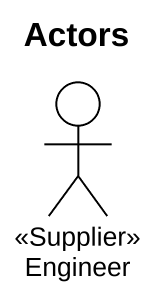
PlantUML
@startuml
title Actors
actor Engineer <<Supplier>>
@enduml
